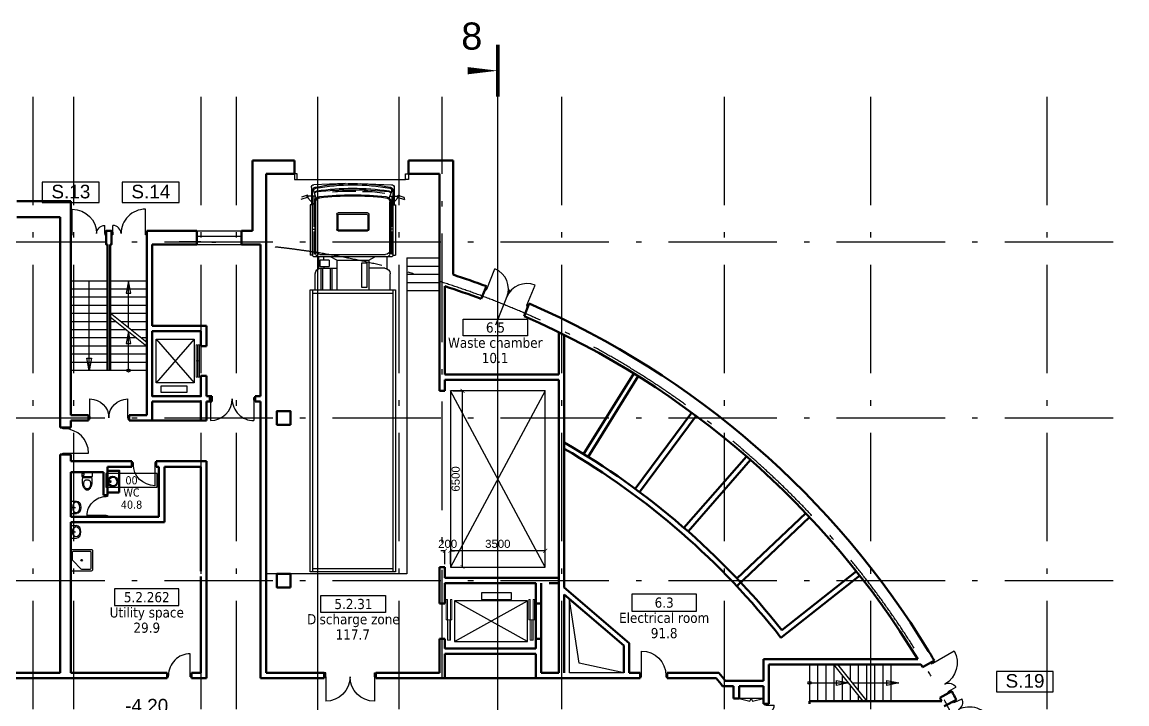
# Model space of a CAD drawing. Header units: millimetres. Extents: x 2558 to 253942, y 1343 to 186042.
# Drawn here: x 73240 to 113999, y 160193 to 185346 of the extents above; entities that cross this region are included whole.
import ezdxf
from ezdxf.enums import TextEntityAlignment as Align

# ---------------------------------------------------------------- set-up
doc = ezdxf.new("R2010")
doc.units = ezdxf.units.MM
doc.linetypes.add('DASHED', pattern=[0.75, 0.5, -0.25])
doc.linetypes.add('OSY', pattern=[6200, 4000, -1000, 200, -1000])
for name, color, linetype in [('axes', 40, 'OSY'), ('dim100', 7, 'Continuous'), ('DV', 70, 'Continuous'), ('F', 4, 'Continuous'), ('M', 7, 'Continuous'), ('P', 3, 'Continuous'), ('R', 7, 'Continuous'), ('T-EXPL pom', 9, 'Continuous'), ('Text', 179, 'Continuous')]:
    doc.layers.add(name, color=color, linetype=linetype)
doc.layers.add('Canal', color=7, linetype='Continuous', true_color=0xafd5d5, plot=False)
doc.layers.add('hide', color=61, linetype='Continuous', lineweight=5, plot=False)
doc.layers.add('SN', color=7, linetype='Continuous', plot=False)
doc.layers.add('ST', color=5, linetype='Continuous', lineweight=50)
doc.layers.add('TEN', color=2, linetype='Continuous', lineweight=30)
doc.styles.add('DIM100', font='arial.ttf')
doc.styles.add('dim200', font='arial.ttf')
doc.styles.add('EXPL', font='tahoma.ttf')
doc.dimstyles.new('DIM100', dxfattribs={"dimtxt": 300, "dimasz": 150, "dimexe": 0, "dimexo": 100, "dimgap": 100, "dimtad": 1, "dimdec": 0, "dimzin": 0, "dimdsep": 46, "dimtxsty": 'DIM100', "dimblk": 'ARCHTICK', "dimcen": 200, "dimdle": 0.5, "dimclrt": 256, "dimaunit": 1, "dimazin": 0, "dimtfac": 1, "dimtdec": 0, "dimtix": 1, "dimtofl": 0, "dimtmove": 2, "dimatfit": 0, "dimldrblk": 'DOT', "dimfxl": 0, "dimtvp": 1.5, "dimtolj": 1, "dimtzin": 0, "dimarcsym": 0})

# ---------------------------------------------------------------- blocks, each defined once
blk = doc.blocks.new('A$C47705284')
at = {"layer": 'hide'}
for points in [[(-600, 3300), (-1350, 3300), (-1350, 3250), (-600, 3250)], [(-1350, 3250), (-2100, 3250), (-2100, 3200), (-1350, 3200)], [(-1350, 3150), (-2100, 3150), (-2100, 3200), (-1350, 3200)], [(-600, 3100), (-1350, 3100), (-1350, 3150), (-600, 3150)], [(-1350, 200), (-2100, 200), (-2100, 150), (-1350, 150)], [(-1350, 100), (-2100, 100), (-2100, 150), (-1350, 150)], [(-600, 250), (-1350, 250), (-1350, 200), (-600, 200)], [(-600, 50), (-1350, 50), (-1350, 100), (-600, 100)]]:
    blk.add_lwpolyline(points, close=True, dxfattribs=at)
at = {"layer": 'P'}
blk.add_lwpolyline([(-2150, 3050), (-650, 3050), (-650, 350), (-2150, 350), (-2150, 3050), (-650, 350), (-2150, 350), (-650, 3050)], dxfattribs=at)
blk.add_lwpolyline([(-600, 2450), (-350, 2450), (-350, 1350), (-600, 1350)], close=True, dxfattribs=at)
at = {"layer": 'ST'}
for p, q in [((-2050, 0), (-2050, -200)), ((-750, 0), (-750, -200))]:
    blk.add_line(p, q, dxfattribs=at)
for points in [[(-2050, 3550), (-2050, 3350), (-2400, 3350), (-2400, 0), (-2050, 0)], [(-750, 0), (0, 0), (0, 3350), (-750, 3350), (-750, 3550)]]:
    blk.add_lwpolyline(points, dxfattribs=at)
blk = doc.blocks.new('A$C47DB5B30')
at = {"linetype": 'Continuous'}
for p, q in [((-1529, -145), (-1529, -793)), ((-1488, -2652), (-1488, -227)), ((-1438, -290), (-1488, -290)), ((-1438, -290), (-1438, -237)), ((-1347, -539), (-1438, -290)), ((-282, -6), (-1432, -45)), ((-718, -303), (-1178, -355)), ((-363, -296), (-718, -303)), ((-551, -300), (-258, -215)), ((378, -289), (-109, -289)), ((282, -6), (1432, -45)), ((745, -311), (378, -289)), ((517, -297), (810, -237)), ((1347, -539), (1438, -290)), ((1438, -290), (1438, -237)), ((1438, -290), (1488, -290)), ((1488, -2652), (1488, -227)), ((1529, -145), (1529, -793)), ((-1887, -505), (-1912, -597)), ((-1641, -507), (-1912, -597)), ((-1665, -432), (-1887, -505)), ((-1722, -470), (-1722, -432)), ((-1373, -470), (-1722, -470)), ((-1438, -778), (-1676, -519)), ((-1641, -507), (-1665, -432)), ((-1488, -793), (-1572, -793)), ((-1572, -793), (-1572, -2649)), ((-1438, -470), (-1438, -1604)), ((-1401, -667), (-1401, -2602)), ((-1361, -2602), (-1361, -676)), ((1361, -2602), (1361, -676)), ((1373, -470), (1722, -470)), ((1401, -667), (1401, -2602)), ((1438, -470), (1438, -1604)), ((1438, -778), (1676, -519)), ((1488, -793), (1572, -793)), ((1572, -793), (1572, -2649)), ((1641, -507), (1665, -432)), ((1641, -507), (1912, -597)), ((1665, -432), (1887, -505)), ((1722, -470), (1722, -432)), ((-593, -1135), (-593, -1703)), ((-557, -1171), (-557, -1684)), ((-543, -1085), (543, -1085)), ((-527, -1141), (527, -1141)), ((557, -1171), (557, -1684)), ((593, -1135), (593, -1703)), ((-1488, -1687), (-1401, -1687)), ((-1438, -1772), (-1438, -2615)), ((543, -1753), (-543, -1753)), ((527, -1714), (-527, -1714)), ((1488, -1687), (1401, -1687)), ((1438, -1772), (1438, -2615)), ((-1488, -2649), (-1572, -2649)), ((-1438, -2702), (1438, -2702)), ((-1261, -2702), (-1261, -3147)), ((1211, -2621), (-1211, -2621)), ((-593, -2835), (-818, -2702)), ((-593, -2835), (-593, -3919)), ((593, -2835), (-593, -2835)), ((593, -2835), (818, -2702)), ((593, -2835), (593, -3919)), ((877, -2828), (1219, -2828)), ((877, -2828), (877, -3062)), ((1069, -2828), (1069, -2702)), ((1219, -2828), (1219, -3062)), ((1261, -2702), (1261, -3147)), ((1488, -2649), (1572, -2649)), ((-1182, -3131), (-606, -3131)), ((-334, -2928), (-521, -2928)), ((-521, -2928), (-521, -3841)), ((-334, -3841), (-334, -2928)), ((1182, -3131), (606, -3131)), ((771, -3131), (771, -3919)), ((837, -3131), (837, -3919)), ((1219, -3062), (877, -3062)), ((1069, -3062), (1069, -3131)), ((1116, -3131), (1116, -3919)), ((1182, -3131), (1182, -3919)), ((-1382, -3919), (-1382, -3331)), ((1382, -3919), (1382, -3331)), ((1572, -3919), (-1572, -3919)), ((-1572, -3919), (-1572, -14324)), ((-1472, -3919), (-1472, -14324)), ((1472, -4044), (-1472, -4044)), ((-521, -3841), (-334, -3841)), ((1472, -14324), (1472, -3919)), ((1572, -14324), (1572, -3919)), ((1472, -14200), (-1472, -14200)), ((-1572, -14324), (1572, -14324))]:
    blk.add_line(p, q, dxfattribs=at)
for centre, radius, start, end in [((-1429, -145), 100, 91.9723, 180), ((-1365, -271), 131, 100.0519, 160.1327), ((-1352, -264), 90.2, 98.6743, 162.6241), ((-1307, -391), 118, 98.7081, 158.3487), ((-1316, -435), 134, 96.1041, 139.2259), ((0, -6850), 6850, 90, 101.6868), ((0, -7712), 7660, 90, 100.2693), ((0, -12737), 12506, 90, 96.1041), ((0, -8927), 8753, 90, 98.7081), ((0, -6850), 6850, 78.3132, 90), ((0, -7712), 7660, 79.7307, 90), ((0, -8927), 8753, 81.2919, 90), ((0, -12737), 12506, 83.8959, 90), ((1307, -391), 118, 21.6513, 81.2919), ((1316, -435), 134, 40.7741, 83.8959), ((1352, -264), 90.2, 17.3759, 81.3257), ((1365, -271), 131, 19.8673, 79.9481), ((1429, -145), 100, 0, 88.0277), ((-1221, -667), 180, 90, 180), ((-1211, -676), 150, 90, 180), ((0, -11469), 11050, 83.658, 96.342), ((10, -11508), 11050, 83.658, 96.342), ((1211, -676), 150, 0, 90), ((1221, -667), 180, 0, 90), ((-543, -1135), 50, 90, 180), ((-527, -1171), 30, 90, 180), ((527, -1171), 30, 0, 90), ((543, -1135), 50, 0, 90), ((-543, -1703), 50, 180, 270), ((-527, -1684), 30, 180, 270), ((527, -1684), 30, 270, 0), ((543, -1703), 50, 270, 0), ((-1438, -2652), 50, 180, 270), ((-1211, -2471), 150, 180, 270), ((-1261, -2602), 100, 180, 270), ((1211, -2471), 150, 270, 0), ((1261, -2602), 100, 270, 0), ((1438, -2652), 50, 270, 0), ((-1182, -3331), 200, 90, 180), ((1182, -3331), 200, 0, 90)]:
    blk.add_arc(centre, radius, start, end, dxfattribs=at)
blk = doc.blocks.new('99')
at = {"layer": 'DV'}
for p, q in [((0, -50), (900, -50)), ((0, -1850), (900, -1850))]:
    blk.add_line(p, q, dxfattribs=at)
for points in [[(-150, -50), (-150, 0), (0, 0), (0, -50)], [(-150, -1850), (-150, -1900), (0, -1900), (0, -1850)]]:
    blk.add_lwpolyline(points, close=True, dxfattribs=at)
for centre, start, end in [((0, -50), 270, 0), ((0, -1850), 0, 90)]:
    blk.add_arc(centre, 900, start, end, dxfattribs=at)
blk = doc.blocks.new('nomkom')
blk.add_lwpolyline([(-950, 0), (950, 0), (950, 500), (-950, 500)], close=True)
at = {"style": 'EXPL'}
for tag, height, p in [('NO_LEGEND', 300, (0, 100)), ('ROOM_NAME', 200, (0, -350)), ('AREA', 300, (0, -800))]:
    blk.add_attdef(tag, text='', height=height, dxfattribs=at).set_placement(p, align=Align.CENTER)
blk = doc.blocks.new('90')
at = {"layer": 'DV'}
blk.add_line((50, 0), (50, -900), dxfattribs=at)
for points in [[(50, 50), (50, -50), (0, -50), (0, 50)], [(1000, 50), (1000, -50), (950, -50), (950, 50)]]:
    blk.add_lwpolyline(points, close=True, dxfattribs=at)
blk.add_arc((50, 0), 900, 270, 0, dxfattribs=at)
blk = doc.blocks.new('77')
at = {"layer": 'DV'}
for p, q in [((50, 0), (50, -700)), ((1450, 0), (1450, -700))]:
    blk.add_line(p, q, dxfattribs=at)
for points in [[(50, 50), (0, 50), (0, -50), (50, -50)], [(1450, 50), (1500, 50), (1500, -50), (1450, -50)]]:
    blk.add_lwpolyline(points, close=True, dxfattribs=at)
for centre, start, end in [((50, 0), 270, 0), ((1450, 0), 180, 270)]:
    blk.add_arc(centre, 700, start, end, dxfattribs=at)
blk = doc.blocks.new('93')
at = {"layer": 'DV'}
for p, q in [((50, 0), (50, -900)), ((1250, 0), (1250, -300))]:
    blk.add_line(p, q, dxfattribs=at)
for points in [[(50, 50), (50, -50), (0, -50), (0, 50)], [(1300, 50), (1300, -50), (1250, -50), (1250, 50)]]:
    blk.add_lwpolyline(points, close=True, dxfattribs=at)
for centre, radius, start, end in [((50, 0), 900, 270, 0), ((1250, 0), 300, 180, 270)]:
    blk.add_arc(centre, radius, start, end, dxfattribs=at)
blk = doc.blocks.new('_ArchTick')
at = {"color": 0, "linetype": 'ByBlock', "const_width": 0.15}
blk.add_lwpolyline([(-0.5, -0.5), (0.5, 0.5)], dxfattribs=at)
blk = doc.blocks.new('*D478')
at = {"layer": 'Defpoints', "color": 0, "transparency": 16777216}
for p in [(89040, 165843), (89040, 165243), (92540, 165243)]:
    blk.add_point(p, dxfattribs=at)
at = {"layer": 'dim100', "color": 0, "lineweight": -2, "transparency": 16777216}
for p, q in [((92540, 165843), (89039, 165843)), ((89040, 165343), (89040, 165843)), ((92540, 165343), (92540, 165843))]:
    blk.add_line(p, q, dxfattribs=at)
at = {"layer": 'dim100', "color": 0, "lineweight": -2, "transparency": 16777216, "xscale": 150, "yscale": 150, "zscale": 150, "rotation": 180}
blk.add_blockref('_ArchTick', (89040, 165843), dxfattribs=at)
at = {"layer": 'dim100', "color": 0, "lineweight": -2, "transparency": 16777216, "xscale": 150, "yscale": 150, "zscale": 150}
blk.add_blockref('_ArchTick', (92540, 165843), dxfattribs=at)
at = {"layer": 'dim100', "transparency": 16777216, "insert": (90790, 166097), "char_height": 300, "attachment_point": 5, "style": 'DIM100'}
blk.add_mtext('\\A1;3500', dxfattribs=at)
blk = doc.blocks.new('_Dot')
at = {"layer": 'P', "color": 0, "lineweight": -2}
blk.add_line((-0.5, 0), (-1, 0), dxfattribs=at)
at = {"layer": 'P', "color": 0, "const_width": 0.5}
blk.add_lwpolyline([(-0.25, 0, 1), (0.25, 0, 1)], format="xyb", close=True, dxfattribs=at)
blk = doc.blocks.new('*D479')
at = {"layer": 'Defpoints', "color": 0, "transparency": 16777216}
for p in [(89040, 171743), (89490, 171743), (89040, 165243)]:
    blk.add_point(p, dxfattribs=at)
at = {"layer": 'dim100', "color": 0, "lineweight": -2, "transparency": 16777216}
for p, q in [((89140, 171743), (89490, 171743)), ((89490, 165243), (89490, 171744)), ((89140, 165243), (89490, 165243))]:
    blk.add_line(p, q, dxfattribs=at)
at = {"layer": 'dim100', "color": 0, "lineweight": -2, "transparency": 16777216, "xscale": 150, "yscale": 150, "zscale": 150}
for p, rotation in [((89490, 171743), 90), ((89490, 165243), 270)]:
    blk.add_blockref('_ArchTick', p, dxfattribs=dict(at, rotation=rotation))
at = {"layer": 'dim100', "transparency": 16777216, "insert": (89236, 168493), "char_height": 300, "attachment_point": 5, "rotation": 90, "style": 'DIM100'}
blk.add_mtext('\\A1;6500', dxfattribs=at)
blk = doc.blocks.new('*D480')
at = {"layer": 'Defpoints', "color": 0, "transparency": 16777216}
for p in [(88840, 165843), (88840, 165243), (89040, 165243)]:
    blk.add_point(p, dxfattribs=at)
at = {"layer": 'dim100', "color": 0, "lineweight": -2, "transparency": 16777216}
for p, q in [((88840, 165843), (88690, 165843)), ((88840, 165343), (88840, 165843)), ((89040, 165343), (89040, 165843)), ((89040, 165843), (89190, 165843))]:
    blk.add_line(p, q, dxfattribs=at)
at = {"layer": 'dim100', "color": 0, "lineweight": -2, "transparency": 16777216, "xscale": 150, "yscale": 150, "zscale": 150}
blk.add_blockref('_ArchTick', (88840, 165843), dxfattribs=at)
at = {"layer": 'dim100', "color": 0, "lineweight": -2, "transparency": 16777216, "xscale": 150, "yscale": 150, "zscale": 150, "rotation": 180}
blk.add_blockref('_ArchTick', (89040, 165843), dxfattribs=at)
at = {"layer": 'dim100', "transparency": 16777216, "insert": (88940, 166097), "char_height": 300, "attachment_point": 5, "style": 'DIM100'}
blk.add_mtext('\\A1;200', dxfattribs=at)
blk = doc.blocks.new('A$C61B65F7C')
at = {"layer": 'hide'}
for points in [[(-1900, 1740), (-1300, 1740), (-1300, 1690), (-1900, 1690)], [(-1900, 1670), (-1300, 1670), (-1300, 1620), (-1900, 1620)], [(-700, 1740), (-1300, 1740), (-1300, 1690), (-700, 1690)], [(-700, 1669), (-1300, 1669), (-1300, 1619), (-700, 1619)]]:
    blk.add_lwpolyline(points, close=True, dxfattribs=at)
at = {"layer": 'P'}
blk.add_lwpolyline([(-2100, 1550), (-500, 1550), (-500, 150), (-2100, 150), (-2100, 1550), (-500, 150), (-2100, 150), (-500, 1550)], dxfattribs=at)
blk.add_lwpolyline([(-387, 1277), (-137, 1277), (-137, 327), (-387, 327)], close=True, dxfattribs=at)
at = {"layer": 'ST'}
blk.add_lwpolyline([(-1850, 2000), (-1850, 1800), (-2400, 1800), (-2400, 0), (0, 0), (0, 1800), (-750, 1800), (-750, 2000)], dxfattribs=at)
blk = doc.blocks.new('88')
at = {"layer": 'DV'}
for p, q in [((0, -50), (800, -50)), ((0, -1650), (800, -1650))]:
    blk.add_line(p, q, dxfattribs=at)
for points in [[(-50, -50), (-50, 0), (50, 0), (50, -50)], [(-50, -1650), (-50, -1700), (50, -1700), (50, -1650)]]:
    blk.add_lwpolyline(points, close=True, dxfattribs=at)
for centre, start, end in [((0, -50), 270, 0), ((0, -1650), 0, 90)]:
    blk.add_arc(centre, 800, start, end, dxfattribs=at)
blk = doc.blocks.new('80')
at = {"layer": 'DV'}
blk.add_line((50, 0), (50, -800), dxfattribs=at)
for points in [[(50, 50), (50, -50), (0, -50), (0, 50)], [(850, 50), (850, -50), (900, -50), (900, 50)]]:
    blk.add_lwpolyline(points, close=True, dxfattribs=at)
blk.add_arc((50, 0), 800, 270, 0, dxfattribs=at)
blk = doc.blocks.new('70')
at = {"layer": 'DV'}
blk.add_line((50, 0), (50, -700), dxfattribs=at)
for points in [[(50, 50), (0, 50), (0, -50), (50, -50)], [(800, 50), (750, 50), (750, -50), (800, -50)]]:
    blk.add_lwpolyline(points, close=True, dxfattribs=at)
blk.add_arc((50, 0), 700, 270, 0, dxfattribs=at)
blk = doc.blocks.new('W1')
at = {"color": 7}
blk.add_lwpolyline([(0, 436.5), (800, 436.5), (800, 0), (0, 0), (0, 0), (0, 436.5)], close=True, dxfattribs=at)
for centre, radius in [((400, 200), 172.5), ((400, 100), 18.1)]:
    blk.add_circle(centre, radius, dxfattribs=at)
blk = doc.blocks.new('W7')
at = {"layer": 'SN'}
for points in [[(196, 198), (362, 198), (368, 243), (372, 277), (374, 291), (375, 312), (376, 324), (376, 358), (374, 397), (370, 433), (360, 483), (349, 518), (332, 556), (317, 582), (306, 598), (289, 619), (270, 638), (251, 654), (240, 661), (225, 667), (212, 669), (202, 670), (188, 669), (176, 666), (156, 657), (134, 639), (112, 616), (90, 588), (72, 559), (53, 516), (44, 486), (36, 449), (30, 406), (27, 366), (27, 330), (28, 306), (30, 279), (34, 249), (37, 224), (40, 198)], [(317, 353), (323, 368), (326, 382), (329, 410), (328, 437), (325, 460), (320, 485), (312, 512), (300, 537), (284, 564), (264, 589), (252, 601), (237, 612), (223, 617), (210, 620), (199, 620), (184, 619), (171, 614), (158, 607), (145, 595), (126, 574), (110, 550), (99, 531), (94, 519), (87, 500), (83, 484), (80, 474), (77, 456), (75, 440), (74, 422), (74, 408), (74, 394), (77, 379), (84, 356), (93, 339), (103, 325), (117, 312), (131, 302), (143, 295), (157, 290), (180, 284), (193, 283), (210, 283), (224, 285), (238, 287), (256, 294), (270, 300), (284, 311), (300, 325), (310, 339)], [(191, 164), (379, 164), (392, 164), (401, 157), (403, 147), (403, 138), (403, 0), (0, 0), (0, 126), (0, 141), (5, 160), (18, 164), (36, 164)]]:
    blk.add_lwpolyline(points, close=True, dxfattribs=at)
blk.add_lwpolyline([(0, 106), (73, 106), (86, 101), (92, 93), (94, 83), (94, 74), (93, 62), (86, 52), (78, 48), (71, 47), (71, 47), (0, 47)], dxfattribs=at)
blk = doc.blocks.new('w33')
for p, q in [((-553, 20), (-553, 210)), ((-323, 0), (-323, 171)), ((-93, 20), (-93, 210))]:
    blk.add_line(p, q)
blk.add_circle((-323, 107), 18)
for centre, start, end in [((-533, 20), 180, 270), ((-113, 20), 270, 0)]:
    blk.add_arc(centre, 20, start, end)
blk.add_ellipse((-323, 210), major_axis=(-230, 0), ratio=0.701058, start_param=3.141593, end_param=6.283185)
blk.add_ellipse((-323, 194), major_axis=(190, 0), ratio=0.693554)
at = {"layer": 'SN', "color": 7}
blk.add_line((-533, 0), (-113, 0), dxfattribs=at)
blk = doc.blocks.new('W4')
at = {"layer": 'SN'}
for points in [[(50, 800), (750, 800, -0.414214), (800, 750), (800, 50, -0.414214), (750, 0), (50, 0, -0.414214), (0, 50), (0, 750, -0.414214)], [(421, 740), (690, 740, -0.414214), (740, 690), (740, 110, -0.414214), (690, 60), (110, 60, -0.414214), (60, 110), (60, 379, -0.198912), (75, 415), (385, 725, -0.198912)]]:
    blk.add_lwpolyline(points, format="xyb", close=True, dxfattribs=at)
blk.add_circle((400, 400), 30, dxfattribs=at)

msp = doc.modelspace()

# ---------------------------------------------------------------- linework, layer by layer
at = {"layer": 'axes'}
for p, q in [((73639.6, 182593.4), (73639.6, 98893.4)), ((75139.6, 182593.4), (75139.6, 98893.4)), ((79839.6, 182593.4), (79839.6, 98893.4)), ((81139.6, 182593.4), (81139.6, 98893.4)), ((87139.6, 182593.4), (87139.6, 98893.4)), ((93139.6, 182593.4), (93139.6, 98893.4)), ((99139.6, 182593.4), (99139.6, 98893.4)), ((104539.6, 182593.4), (104539.6, 98893.4)), ((111039.6, 182593.4), (111039.6, 98893.4)), ((4089.6, 177243.4), (113998.8, 177243.4)), ((4089.6, 170743.4), (113998.8, 170743.4)), ((4089.6, 164743.4), (113998.8, 164743.4))]:
    msp.add_line(p, q, dxfattribs=at)
at = {"layer": 'axes', "color": 7}
msp.add_line((88739.6, 161143.4), (88739.6, 182593.4), dxfattribs=at)
at = {"layer": 'axes'}
msp.add_arc((79039.6, 145243.4), 32000, 270, 90, dxfattribs=at)
at = {"layer": 'Canal', "linetype": 'Continuous'}
msp.add_lwpolyline([(95439.6, 161343.4), (93439.6, 161343.4), (93439.6, 164043.4), (95439.6, 162352.8), (95439.6, 161343.4), (93789.6, 161693.4), (93439.6, 164043.4)], dxfattribs=at)
at = {"layer": 'dim100'}
msp.add_line((90711.5, 174177.9), (91235.2, 175476.3), dxfattribs=at)
at = {"layer": 'DV'}
for points in [[(83389.6, 179743.4), (83289.6, 179743.4), (83289.6, 179543.4), (83389.6, 179543.4)], [(87389.6, 179743.4), (87489.6, 179743.4), (87489.6, 179543.4), (87389.6, 179543.4)]]:
    msp.add_lwpolyline(points, close=True, dxfattribs=at)
msp.add_lwpolyline([(83389.6, 179543.4), (87389.6, 179543.4)], dxfattribs=at)
at = {"layer": 'F'}
for p, q in [((79689.6, 177643.4), (81339.6, 177643.4)), ((79689.6, 177443.4), (81339.6, 177443.4)), ((79689.6, 177143.4), (81339.6, 177143.4))]:
    msp.add_line(p, q, dxfattribs=at)
at = {"layer": 'P'}
for p, q in [((87439.6, 176643.4), (87439.6, 164993.4)), ((87439.6, 176643.4), (88639.6, 176643.4)), ((87439.6, 176343.4), (88639.6, 176343.4)), ((76389.6, 175793.4), (75039.6, 175793.4)), ((75714.6, 172493.4), (75714.6, 175793.4)), ((77839.6, 175793.4), (76489.6, 175793.4)), ((77164.6, 174083.4), (77164.6, 175793.4)), ((87439.6, 176043.4), (88639.6, 176043.4)), ((87439.6, 175743.4), (88639.6, 175743.4)), ((76389.6, 175493.4), (75039.6, 175493.4)), ((77839.6, 175493.4), (76489.6, 175493.4)), ((87439.6, 175443.4), (88639.6, 175443.4)), ((76389.6, 175193.4), (75039.6, 175193.4)), ((76389.6, 174893.4), (75039.6, 174893.4)), ((77839.6, 175193.4), (76489.6, 175193.4)), ((77839.6, 174893.4), (76489.6, 174893.4)), ((76389.6, 174593.4), (75039.6, 174593.4)), ((76489.6, 174623.4), (77839.6, 173543.4)), ((76489.6, 174473.4), (77839.6, 173393.4)), ((77839.6, 174593.4), (76527.1, 174593.4)), ((76389.6, 174293.4), (75039.6, 174293.4)), ((76714.6, 174293.4), (76489.6, 174293.4)), ((77839.6, 174293.4), (76902.1, 174293.4)), ((76389.6, 173993.4), (75039.6, 173993.4)), ((76389.6, 173693.4), (75039.6, 173693.4)), ((77089.6, 173993.4), (76489.6, 173993.4)), ((77464.6, 173693.4), (76489.6, 173693.4)), ((77164.6, 172493.4), (77164.6, 173933.4)), ((77839.6, 173993.4), (77277.1, 173993.4)), ((77839.6, 173693.4), (77652.1, 173693.4)), ((76389.6, 173393.4), (75039.6, 173393.4)), ((77839.6, 173393.4), (76489.6, 173393.4)), ((76389.6, 173093.4), (75039.6, 173093.4)), ((77839.6, 173093.4), (76489.6, 173093.4)), ((76389.6, 172793.4), (75039.6, 172793.4)), ((77839.6, 172493.4), (75039.6, 172493.4)), ((77839.6, 172793.4), (76489.6, 172793.4)), ((87439.6, 164993.4), (82239.6, 164993.4)), ((102289.6, 161643.4), (102289.6, 160293.4)), ((102589.6, 161643.4), (102589.6, 160293.4)), ((102889.6, 161643.4), (102889.6, 160293.4)), ((104269.6, 160293.4), (103189.6, 161643.4)), ((103189.6, 161643.4), (103189.6, 160293.4)), ((104419.6, 160293.4), (103339.6, 161643.4)), ((103789.6, 161643.4), (103789.6, 161080.9)), ((104089.6, 161643.4), (104089.6, 160705.9)), ((104389.6, 161643.4), (104389.6, 160330.9)), ((104689.6, 161643.4), (104689.6, 160293.4)), ((104989.6, 161643.4), (104989.6, 160293.4)), ((105289.6, 161643.4), (105289.6, 160293.4)), ((103489.6, 161268.4), (103489.6, 160293.4)), ((102289.6, 160968.4), (103729.6, 160968.4)), ((103789.6, 160893.4), (103789.6, 160293.4)), ((103879.6, 160968.4), (105589.6, 160968.4)), ((104089.6, 160518.4), (104089.6, 160293.4))]:
    msp.add_line(p, q, dxfattribs=at)
for points in [[(77164.6, 175793.4), (77074.3, 175343.4), (77255, 175343.4)], [(77164.6, 173933.4), (77074.3, 173483.4), (77255, 173483.4)], [(75714.6, 172493.4), (75624.3, 172943.4), (75805, 172943.4)], [(103729.6, 160968.4), (103279.6, 160878), (103279.6, 161058.8)], [(105589.6, 160968.4), (105139.6, 160878), (105139.6, 161058.8)], [(99689.6, 160393.4), (100089.6, 160293.4), (100139.6, 160393.4), (100189.6, 160293.4), (100589.6, 160393.4)]]:
    msp.add_lwpolyline(points, close=True, dxfattribs=at)
msp.add_lwpolyline([(92539.6, 171743.4), (89039.6, 171743.4), (89039.6, 165243.4), (92539.6, 165243.4), (92539.6, 171743.4), (89039.6, 165243.4), (92539.6, 165243.4), (89039.6, 171743.4)], dxfattribs=at)
for centre in [(77164.6, 172493.4), (102289.6, 160968.4)]:
    msp.add_circle(centre, 56.3, dxfattribs=at)
at = {"layer": 'R', "color": 7, "linetype": 'DASHED'}
for p, q in [((90789.6, 136243.4), (90789.6, 183552.8)), ((84139.6, 182593.4), (84139.6, 109343.4))]:
    msp.add_line(p, q, dxfattribs=at)
at = {"layer": 'R', "const_width": 133.9}
msp.add_lwpolyline([(90789.6, 182593.4), (90789.6, 184512.3)], dxfattribs=at)
at = {"layer": 'R'}
msp.add_lwpolyline([(89674, 183552.8, 267.7, 0, 0), (90789.6, 183552.8, 0, 0, 0)], format="xyseb", dxfattribs=at)
at = {"layer": 'ST'}
for p, q in [((83289.6, 180243.4), (81739.6, 180243.4)), ((81739.6, 180243.4), (81739.6, 177643.4)), ((83289.6, 179743.4), (83289.6, 180243.4)), ((89139.6, 180243.4), (87489.6, 180243.4)), ((87489.6, 179743.4), (87489.6, 180243.4)), ((89139.6, 180243.4), (89139.6, 176029)), ((82239.6, 177143.4), (82239.6, 179743.4)), ((82239.6, 179743.4), (83289.6, 179743.4)), ((82239.6, 161343.4), (82239.6, 179743.4)), ((88639.6, 179743.4), (87489.6, 179743.4)), ((88639.6, 179743.4), (88639.6, 171743.4)), ((73039.6, 178743.4), (75039.6, 178743.4)), ((75039.6, 170843.4), (75039.6, 178743.4)), ((73039.6, 178143.4), (74639.6, 178143.4)), ((74639.6, 170393.4), (74639.6, 178143.4)), ((79689.6, 177643.4), (77839.6, 177643.4)), ((77839.6, 170843.4), (77839.6, 177643.4)), ((79689.6, 177143.4), (79689.6, 177643.4)), ((81339.6, 177143.4), (81339.6, 177643.4)), ((76389.6, 177143.4), (76389.6, 172493.4)), ((76489.6, 177143.4), (76489.6, 172493.4)), ((78039.6, 177143.4), (79689.6, 177143.4)), ((78039.6, 177143.4), (78039.6, 174143.4)), ((81339.6, 177143.4), (82039.6, 177143.4)), ((82039.6, 171543.4), (82039.6, 177143.4)), ((88839.6, 175600.8), (88839.6, 172343.4)), ((90180.9, 175134.6), (90368, 175598.5)), ((91757.4, 174498.6), (91944.5, 174962.5)), ((80039.6, 174143.4), (78039.6, 174143.4)), ((80039.6, 173393.4), (80039.6, 174143.4)), ((93039.6, 172343.4), (93039.6, 173907.1)), ((93239.6, 164489.5), (93239.6, 173808.6)), ((80039.6, 172293.4), (80039.6, 171543.4)), ((93039.6, 172343.4), (88839.6, 172343.4)), ((93039.6, 172143.4), (88839.6, 172143.4)), ((88839.6, 171743.4), (88839.6, 172143.4)), ((93039.6, 164843.4), (93039.6, 172143.4)), ((93954.5, 169411.9), (95803.1, 172383.9)), ((94124.3, 169306.3), (95972.9, 172278.3)), ((88639.6, 171743.4), (88839.6, 171743.4)), ((79839.6, 171343.4), (78039.6, 171343.4)), ((78039.6, 171343.4), (78039.6, 170643.4)), ((79839.6, 170643.4), (79839.6, 171343.4)), ((80039.6, 171543.4), (80239.6, 171543.4)), ((80239.6, 171343.4), (80039.6, 171343.4)), ((80039.6, 171343.4), (80039.6, 170643.4)), ((80239.6, 171543.4), (80239.6, 171343.4)), ((82039.6, 171543.4), (81839.6, 171543.4)), ((81839.6, 171543.4), (81839.6, 171343.4)), ((81839.6, 171343.4), (82039.6, 171343.4)), ((82039.6, 161143.4), (82039.6, 171343.4)), ((75039.6, 170843.4), (75689.6, 170843.4)), ((75689.6, 170843.4), (75689.6, 170643.4)), ((77839.6, 170843.4), (77189.6, 170843.4)), ((77189.6, 170843.4), (77189.6, 170643.4)), ((77839.6, 171143.4), (77839.6, 170843.4)), ((95861.1, 168125.7), (97944.1, 170938.4)), ((96021.8, 168006.6), (98104.8, 170819.3)), ((75689.6, 170643.4), (75039.6, 170643.4)), ((80039.6, 170643.4), (79839.6, 170643.4)), ((74639.6, 161343.4), (74639.6, 169393.4)), ((97657.6, 166689.6), (99961.4, 169324.5)), ((97808.2, 166558), (100111.9, 169192.9)), ((75039.6, 169143.4), (77289.6, 169143.4)), ((75039.6, 167093.4), (75039.6, 168743.4)), ((75039.6, 168743.4), (76239.6, 168743.4)), ((76239.6, 168743.4), (76239.6, 167893.4)), ((76389.6, 168943.4), (77289.6, 168943.4)), ((76389.6, 167893.4), (76389.6, 168943.4)), ((77289.6, 168943.4), (77289.6, 169143.4)), ((78189.6, 168943.4), (78189.6, 169143.4)), ((80039.6, 169143.4), (78189.6, 169143.4)), ((78189.6, 168943.4), (78289.6, 168943.4)), ((78289.6, 167093.4), (78289.6, 168943.4)), ((78489.6, 166893.4), (78489.6, 168943.4)), ((78489.6, 168943.4), (79839.6, 168943.4)), ((79839.6, 165093.4), (79839.6, 168943.4)), ((80039.6, 161143.4), (80039.6, 169143.4)), ((76239.6, 167893.4), (76389.6, 167893.4)), ((99610, 164824.6), (102153.6, 167228.9)), ((75039.6, 167093.4), (76239.6, 167093.4)), ((75039.6, 161343.4), (75039.6, 166893.4)), ((75039.6, 166893.4), (78489.6, 166893.4)), ((76239.6, 167093.4), (76239.6, 167093.4)), ((76239.6, 167093.4), (76389.6, 167093.4)), ((76389.6, 167093.4), (76389.6, 167093.4)), ((76389.6, 167093.4), (78289.6, 167093.4)), ((99602, 164541.8), (102291, 167083.6)), ((93039.6, 161343.4), (93039.6, 166436.8)), ((93239.6, 164489.5), (93239.6, 166303.3)), ((88639.6, 163893.4), (88639.6, 165243.4)), ((88639.6, 165243.4), (88839.6, 165243.4)), ((88839.6, 165243.4), (88839.6, 164843.4)), ((101270, 162917.4), (104017.5, 165086)), ((79839.6, 161343.4), (79839.6, 164893.4)), ((93039.6, 164843.4), (88839.6, 164843.4)), ((101236.9, 162636.5), (104141.4, 164929)), ((92389.6, 164643.4), (92389.6, 161343.4)), ((93039.6, 164643.4), (92689.6, 164643.4)), ((93039.6, 161343.4), (93039.6, 164643.4)), ((95639.6, 162439.5), (93239.6, 164489.5)), ((92189.6, 162593.4), (92189.6, 163893.4)), ((93239.6, 161343.4), (93239.6, 164226.5)), ((93239.6, 161343.4), (93239.6, 164226.5)), ((95439.6, 162347.3), (93239.6, 164226.5)), ((88639.6, 161343.4), (88639.6, 162593.4)), ((95439.6, 161343.4), (95439.6, 162347.3)), ((95639.6, 161343.4), (95639.6, 162439.5)), ((88839.6, 162043.4), (92189.6, 162043.4)), ((88839.6, 162043.4), (88839.6, 161143.4)), ((92189.6, 162043.4), (92189.6, 161143.4)), ((100589.6, 161843.4), (106280.2, 161843.4)), ((100589.6, 161043.4), (100589.6, 161843.4)), ((100789.6, 161643.4), (106401.1, 161643.4)), ((100789.6, 161643.4), (100789.6, 160193.4)), ((106895.1, 161791.3), (106460.1, 161544.6)), ((70289.6, 161343.4), (74639.6, 161343.4)), ((70289.6, 161143.4), (78589.6, 161143.4)), ((75039.6, 161343.4), (78589.6, 161343.4)), ((78589.6, 161343.4), (78589.6, 161143.4)), ((79839.6, 161343.4), (79489.6, 161343.4)), ((79489.6, 161343.4), (79489.6, 161143.4)), ((79489.6, 161143.4), (80039.6, 161143.4)), ((82039.6, 161143.4), (84389.6, 161143.4)), ((84389.6, 161343.4), (82239.6, 161343.4)), ((84389.6, 161143.4), (84389.6, 161343.4)), ((88639.6, 161343.4), (86289.6, 161343.4)), ((86289.6, 161143.4), (86289.6, 161343.4)), ((93239.6, 161143.4), (86289.6, 161143.4)), ((92389.6, 161343.4), (93039.6, 161343.4)), ((96039.6, 161143.4), (92639.6, 161143.4)), ((93039.6, 161343.4), (92689.6, 161343.4)), ((95639.6, 161343.4), (96039.6, 161343.4)), ((96039.6, 161343.4), (96039.6, 161143.4)), ((97039.6, 161143.4), (97039.6, 161343.4)), ((97039.6, 161343.4), (98943.2, 161343.4)), ((98847.5, 161143.4), (97039.6, 161143.4)), ((100589.6, 161043.4), (99182.1, 161043.4)), ((99489.6, 160843.4), (99084.6, 160843.4)), ((99489.6, 160393.4), (99489.6, 160843.4)), ((100589.6, 160843.4), (99689.6, 160843.4)), ((99689.6, 160393.4), (99689.6, 160843.4)), ((100589.6, 160193.4), (100589.6, 160843.4)), ((107536.5, 160660.6), (107101.5, 160413.8)), ((99689.6, 160393.4), (99489.6, 160393.4)), ((100789.6, 160193.4), (100589.6, 160193.4)), ((107166.3, 160293.4), (102289.6, 160293.4)), ((107708.4, 160338.5), (107261.3, 160114.4))]:
    msp.add_line(p, q, dxfattribs=at)
at = {"layer": 'ST', "linetype": 'Continuous'}
for p, q in [((81339.6, 177643.4), (81739.6, 177643.4)), ((75039.6, 170393.4), (74639.6, 170393.4)), ((75039.6, 170643.4), (75039.6, 170393.4)), ((77189.6, 170643.4), (79839.6, 170643.4)), ((75039.6, 169393.4), (74639.6, 169393.4)), ((75039.6, 169143.4), (75039.6, 169393.4))]:
    msp.add_line(p, q, dxfattribs=at)
at = {"layer": 'ST'}
for points in [[(76489.6, 177143.4), (76539.6, 177143.4), (76539.6, 177643.4), (76339.6, 177643.4), (76339.6, 177143.4), (76389.6, 177143.4)], [(102289.6, 160293.4), (102289.6, 160193.4)]]:
    msp.add_lwpolyline(points, dxfattribs=at)
for points in [[(83139.6, 170493.4), (82639.6, 170493.4), (82639.6, 170993.4), (83139.6, 170993.4)], [(83139.6, 164493.4), (82639.6, 164493.4), (82639.6, 164993.4), (83139.6, 164993.4)]]:
    msp.add_lwpolyline(points, close=True, dxfattribs=at)
for radius, start, end in [(32400, 69.53473, 71.83658), (31900, 69.5583, 72.10883), (32400, 31.43997, 66.52812), (31900, 31.35749, 66.50455), (28400, 38.48605, 60), (28200, 38.08112, 59.76511), (32400, 30.71303, 31.43997), (31900, 30.73105, 30.93776), (25400, 37.89187, 38.75447), (25600, 38.11104, 38.96947), (32400, 27.76829, 28.41397), (31900, 28.15035, 28.39595)]:
    msp.add_arc((79039.6, 145243.4), radius, start, end, dxfattribs=at)
at = {"layer": 'T-EXPL pom'}
for points in [[(76084.2, 179443.4), (73984.2, 179443.4), (73984.2, 178693.4), (76084.2, 178693.4)], [(79034.2, 179443.4), (76934.2, 179443.4), (76934.2, 178693.4), (79034.2, 178693.4)], [(111284.2, 161393.4), (109184.2, 161393.4), (109184.2, 160643.4), (111284.2, 160643.4)]]:
    msp.add_lwpolyline(points, close=True, dxfattribs=at)

# ---------------------------------------------------------------- block references
at = {"layer": 'DV', "xscale": -1}
for name, p, rotation in [('93', (75039.6, 177543.4), 180), ('77', (75689.6, 170743.4), 180), ('70', (76339.6, 167093.4), 270), ('90', (96039.6, 161243.4), 180), ('93', (106813.8, 161745.2), 119.5635006295065), ('99', (84389.6, 161193.4), 90)]:
    msp.add_blockref(name, p, dxfattribs=dict(at, rotation=rotation))
at = {"layer": 'DV'}
for name, p, rotation in [('93', (77839.6, 177543.4), 180), ('88', (90334.7, 175516.1), 68.0314243676032), ('80', (79489.6, 161243.4), 180), ('93', (108207.3, 159134.4), 116.6187588965595), ('93', (100689.6, 158893.4), 90)]:
    msp.add_blockref(name, p, dxfattribs=dict(at, rotation=rotation))
at = {"layer": 'DV', "linetype": 'Continuous'}
for name, p, rotation in [('88', (81839.6, 171443.4), 270), ('90', (74789.6, 169393.4), 90)]:
    msp.add_blockref(name, p, dxfattribs=dict(at, rotation=rotation))
at = {"layer": 'DV', "xscale": -1}
msp.add_blockref('80', (78189.6, 169043.4), dxfattribs=at)
at = {"layer": 'M', "xscale": -1}
msp.add_blockref('A$C47DB5B30', (85439.6, 179393.4), dxfattribs=at)
at = {"layer": 'P', "linetype": 'Continuous', "rotation": 270}
msp.add_blockref('A$C61B65F7C', (78039.6, 171543.4), dxfattribs=at)
at = {"layer": 'SN', "xscale": -1, "rotation": 270}
msp.add_blockref('w33', (75039.6, 167766.9), dxfattribs=at)
at = {"layer": 'SN', "rotation": 270}
msp.add_blockref('w33', (75039.6, 166219.9), dxfattribs=at)
at = {"layer": 'ST', "xscale": -1, "rotation": 270}
msp.add_blockref('W1', (76389.6, 167993.4), dxfattribs=at)
at = {"layer": 'ST', "linetype": 'Continuous', "rotation": 90}
msp.add_blockref('W4', (75839.6, 165093.4), dxfattribs=at)
at = {"layer": 'T-EXPL pom'}
ref = msp.add_blockref('nomkom', (90698.2, 173767.4), dxfattribs=dict(at, xscale=-1.25, yscale=1.25, zscale=1.25))
ref.add_attrib('ПЛОЩАДЬ', '10.1', dxfattribs={"layer": '0', "height": 375, "style": 'EXPL'}).set_placement((90689.4, 172767.4), align=Align.CENTER)
ref.add_attrib('НОМЕР_ПО_ЭКСПЛИКАЦИИ', '6.5', dxfattribs={"layer": '0', "height": 375, "style": 'EXPL'}).set_placement((90703.8, 173892.4), align=Align.CENTER)
ref.add_attrib('НАИМЕНОВАНИЕ_ПОМЕЩЕНИЯ', 'Waste chamber', dxfattribs={"layer": '0', "height": 375, "style": 'EXPL'}).set_placement((90696.2, 173329.9), align=Align.CENTER)
ref = msp.add_blockref('nomkom', (77277.1, 168193.4), dxfattribs=at)
ref.add_attrib('ПЛОЩАДЬ', '40.8', dxfattribs={"layer": '0', "height": 300, "style": 'EXPL'}).set_placement((77277.1, 167393.4), align=Align.CENTER)
ref.add_attrib('НОМЕР_ПО_ЭКСПЛИКАЦИИ', '00', dxfattribs={"layer": '0', "height": 300, "style": 'EXPL'}).set_placement((77277.1, 168293.4), align=Align.CENTER)
ref.add_attrib('НАИМЕНОВАНИЕ_ПОМЕЩЕНИЯ', 'WC', dxfattribs={"layer": '0', "height": 300, "style": 'EXPL'}).set_placement((77277.1, 167843.4), align=Align.CENTER)
ref = msp.add_blockref('nomkom', (77839.6, 163818.4), dxfattribs=dict(at, xscale=1.25, yscale=1.25, zscale=1.25))
ref.add_attrib('ПЛОЩАДЬ', '29.9', dxfattribs={"layer": '0', "height": 375, "style": 'EXPL'}).set_placement((77839.6, 162818.4), align=Align.CENTER)
ref.add_attrib('НОМЕР_ПО_ЭКСПЛИКАЦИИ', '5.2.262', dxfattribs={"layer": '0', "height": 375, "style": 'EXPL'}).set_placement((77839.6, 163943.4), align=Align.CENTER)
ref.add_attrib('НАИМЕНОВАНИЕ_ПОМЕЩЕНИЯ', 'Utility space', dxfattribs={"layer": '0', "height": 375, "style": 'EXPL'}).set_placement((77839.6, 163380.9), align=Align.CENTER)
ref = msp.add_blockref('nomkom', (85453.9, 163566.7), dxfattribs=dict(at, xscale=-1.25, yscale=1.25, zscale=1.25))
ref.add_attrib('ПЛОЩАДЬ', '117.7', dxfattribs={"layer": '0', "height": 375, "style": 'EXPL'}).set_placement((85438.7, 162566.7), align=Align.CENTER)
ref.add_attrib('НОМЕР_ПО_ЭКСПЛИКАЦИИ', '5.2.31', dxfattribs={"layer": '0', "height": 375, "style": 'EXPL'}).set_placement((85464.4, 163691.7), align=Align.CENTER)
ref.add_attrib('НАИМЕНОВАНИЕ_ПОМЕЩЕНИЯ', 'Discharge zone', dxfattribs={"layer": '0', "height": 375, "style": 'EXPL'}).set_placement((85460.7, 163129.2), align=Align.CENTER)
ref = msp.add_blockref('nomkom', (96927.1, 163618.4), dxfattribs=dict(at, xscale=1.25, yscale=1.25, zscale=1.25))
ref.add_attrib('ПЛОЩАДЬ', '91.8', dxfattribs={"layer": '0', "height": 375, "style": 'EXPL'}).set_placement((96927.1, 162618.4), align=Align.CENTER)
ref.add_attrib('НОМЕР_ПО_ЭКСПЛИКАЦИИ', '6.3', dxfattribs={"layer": '0', "height": 375, "style": 'EXPL'}).set_placement((96927.1, 163743.4), align=Align.CENTER)
ref.add_attrib('НАИМЕНОВАНИЕ_ПОМЕЩЕНИЯ', 'Electrical room', dxfattribs={"layer": '0', "height": 375, "style": 'EXPL'}).set_placement((96927.1, 163180.9), align=Align.CENTER)
at = {"layer": 'TEN', "xscale": -1}
for name, p, rotation in [('W7', (75439.6, 168743.4), 180), ('A$C47705284', (88839.6, 164643.4), 270)]:
    msp.add_blockref(name, p, dxfattribs=dict(at, rotation=rotation))

# ---------------------------------------------------------------- texts
at = {"layer": 'R', "linetype": 'Continuous', "lineweight": -3, "style": 'dim200'}
msp.add_text('8', height=1000, dxfattribs=at).set_placement((89441.2, 184330.9))
at = {"layer": 'T-EXPL pom', "style": 'DIM100'}
for s, p in [('S.13', (75039.6, 178843.4)), ('S.14', (77989.6, 178843.4)), ('S.19', (110239.6, 160793.4))]:
    msp.add_text(s, height=500, dxfattribs=at).set_placement(p, align=Align.CENTER)
at = {"layer": 'Text', "style": 'DIM100'}
msp.add_text('-4.20', height=500, dxfattribs=at).set_placement((77039.6, 159879))

# ---------------------------------------------------------------- dimensions: what is measured, and where the dimension line sits
at = {"layer": 'dim100'}
for base, p1, p2, angle, picture, middle in [((89489.6, 171743.4), (89039.6, 165243.4), (89039.6, 171743.4), 90, '*D479', (89236.5, 168493.4)), ((89039.6, 165843.4), (92539.6, 165243.4), (89039.6, 165243.4), 180, '*D478', (90789.6, 166096.7))]:
    dim = msp.add_linear_dim(base=base, p1=p1, p2=p2, angle=angle, dimstyle='DIM100', dxfattribs=at)
    dim.commit()
    dim.dimension.update_dxf_attribs({"geometry": picture, "text_midpoint": middle})
dim = msp.add_linear_dim(base=(88839.6, 165843.4), p1=(89039.6, 165243.4), p2=(88839.6, 165243.4), dimstyle='DIM100', dxfattribs=at)
dim.commit()
dim.dimension.update_dxf_attribs({"geometry": '*D480', "text_midpoint": (88939.6, 166096.6)})

doc.saveas('drawing.dxf')
